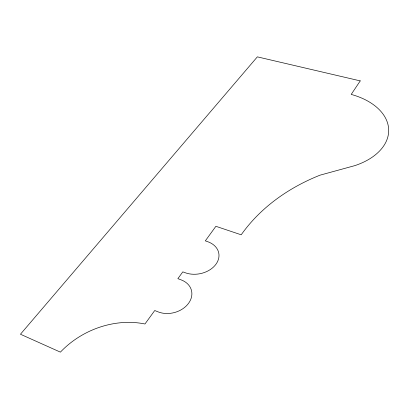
<?xml version="1.0" encoding="UTF-8"?>
<svg xmlns="http://www.w3.org/2000/svg" width="409" height="409" viewBox="0 0 409 409"><rect width="100%" height="100%" fill="white"/><g stroke="black" fill="none" stroke-linecap="round" stroke-linejoin="round"><path stroke-width="0.61" d="M360.237 80.89L351.203 94.418A62.567 39.463 -0.3 0 1 388.652 129.203A62.567 39.463 -0.3 0 1 354.777 165.645L320.053 175.164A226.893 174.04 14.4 0 0 241.198 234.802L215.891 226.3L205.323 240.855L207.603 241.647A22.567 16.8 -10.3 0 1 215.983 264.199A22.567 16.8 -10.3 0 1 185.149 272.721L182.808 271.857L177.874 278.657L181.182 279.894A22.311 17.204 -14.3 0 1 188.631 303.212A22.311 17.204 -14.3 0 1 158.114 311.873L154.735 310.523L144.955 323.989A79.781 64.867 -26.5 0 0 60.399 352.139L20.45 334.235L257.343 56.861L360.237 80.89"/></g></svg>
